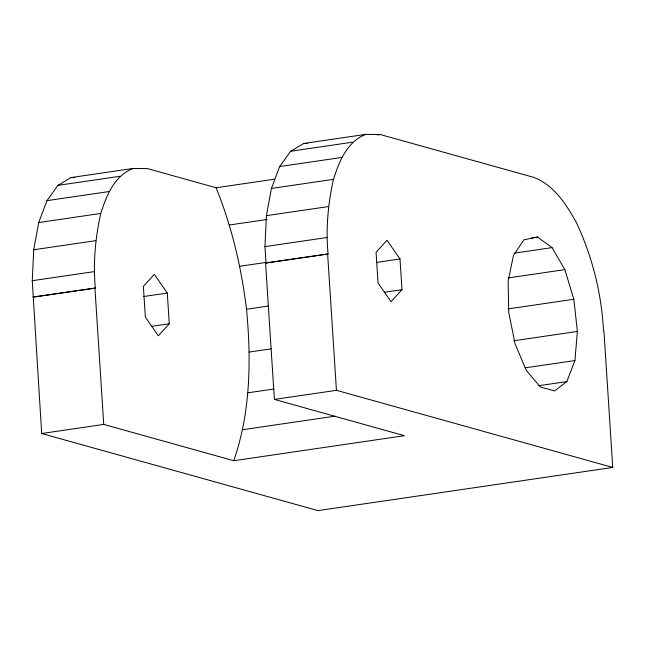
<?xml version="1.0" encoding="UTF-8"?>
<svg xmlns="http://www.w3.org/2000/svg" width="645" height="645" viewBox="0 0 645 645"><rect width="100%" height="100%" fill="white"/><g stroke="black" fill="none" stroke-linecap="round" stroke-linejoin="round"><path stroke-width="0.97" d="M41.691 433.513L103.74 424.418L233.756 460.707C250.671 412.187 251.268 359.894 246.535 309.245C241.407 267.659 231.837 226.645 216.107 187.751L147.495 168.603L133.055 168.466L71.006 177.56L57.921 185.365L46.948 200.651L38.724 222.541L33.725 249.752L32.25 280.704L41.691 433.513L318.001 510.63L612.75 467.44L603.922 330.966L603.478 330.837C601.624 293.62 592.32 256.823 576.63 223.041C566.423 204.618 554.305 185.204 533.697 177.351L380.195 134.507L365.755 134.37L303.698 143.464L290.613 151.269L279.64 166.555L271.416 188.445L266.425 215.656L264.95 246.608L266.014 263.063L323.137 254.694M78.626 290.516L95.363 288.065C93.017 263.096 95.291 237.876 100.773 213.447C106.449 195.637 114.294 175.827 133.055 168.466M325.112 254.404L328.063 253.969C325.717 228.999 327.991 203.78 333.473 179.35C339.149 161.54 346.994 141.731 365.755 134.37M537.559 237.062L523.942 239.771L513.533 255.291L508.139 280.938L508.695 312.261L515.097 343.866L526.239 370.27L540.196 386.911L554.563 390.918L566.842 381.598L574.913 360.563L577.388 331.441L573.84 299.272L564.867 269.626L552.031 247.615L537.559 237.062L531.585 237.932M169.28 323.774L158.307 335.787L145.351 317.09L143.359 286.388L154.332 274.367L167.289 293.064L169.28 323.774L151.551 326.37M401.972 289.678L391.007 301.691L378.043 282.994L376.059 252.292L387.032 240.279L399.989 258.967L401.972 289.678L384.243 292.274M377.236 134.942L380.195 134.507M57.921 185.365L119.97 176.27M290.613 151.269L352.67 142.174M46.948 200.651L108.997 191.557M279.64 166.555L341.697 157.461M216.107 187.751L274.641 179.173M38.724 222.541L100.773 213.447M271.416 188.445L333.473 179.35M33.725 249.752L95.782 240.658M266.425 215.656L328.474 206.561M229.467 224.984L267.167 219.461M32.25 280.704L94.299 271.618M264.95 246.608L326.999 237.521M239.827 266.264L265.619 262.491M32.863 297.031L95.363 288.065M233.756 460.707L404.399 435.697L274.391 399.416L265.563 262.934L328.063 253.969M34.298 297.014L76.65 290.806M143.65 296.531L167.289 293.064M376.349 262.434L399.989 258.967M514.194 253.162L552.031 247.615M246.535 309.245L268.36 306.044M508.107 277.939L564.867 269.626M508.115 308.899L573.84 299.272M249.301 352.041L271.126 348.848M513.662 340.778L577.388 331.441M248.011 392.789L273.803 389.008M274.391 399.416L336.44 390.322L612.75 467.44M525.127 367.852L574.913 360.563M538.962 385.686L566.842 381.598M242.705 429.699L334.973 416.178M303.698 143.464L307.552 143.496M71.006 177.56L74.852 177.593M265.563 262.934L266.014 263.063M327.62 253.848L336.44 390.322M94.92 287.944L103.74 424.418"/></g></svg>
